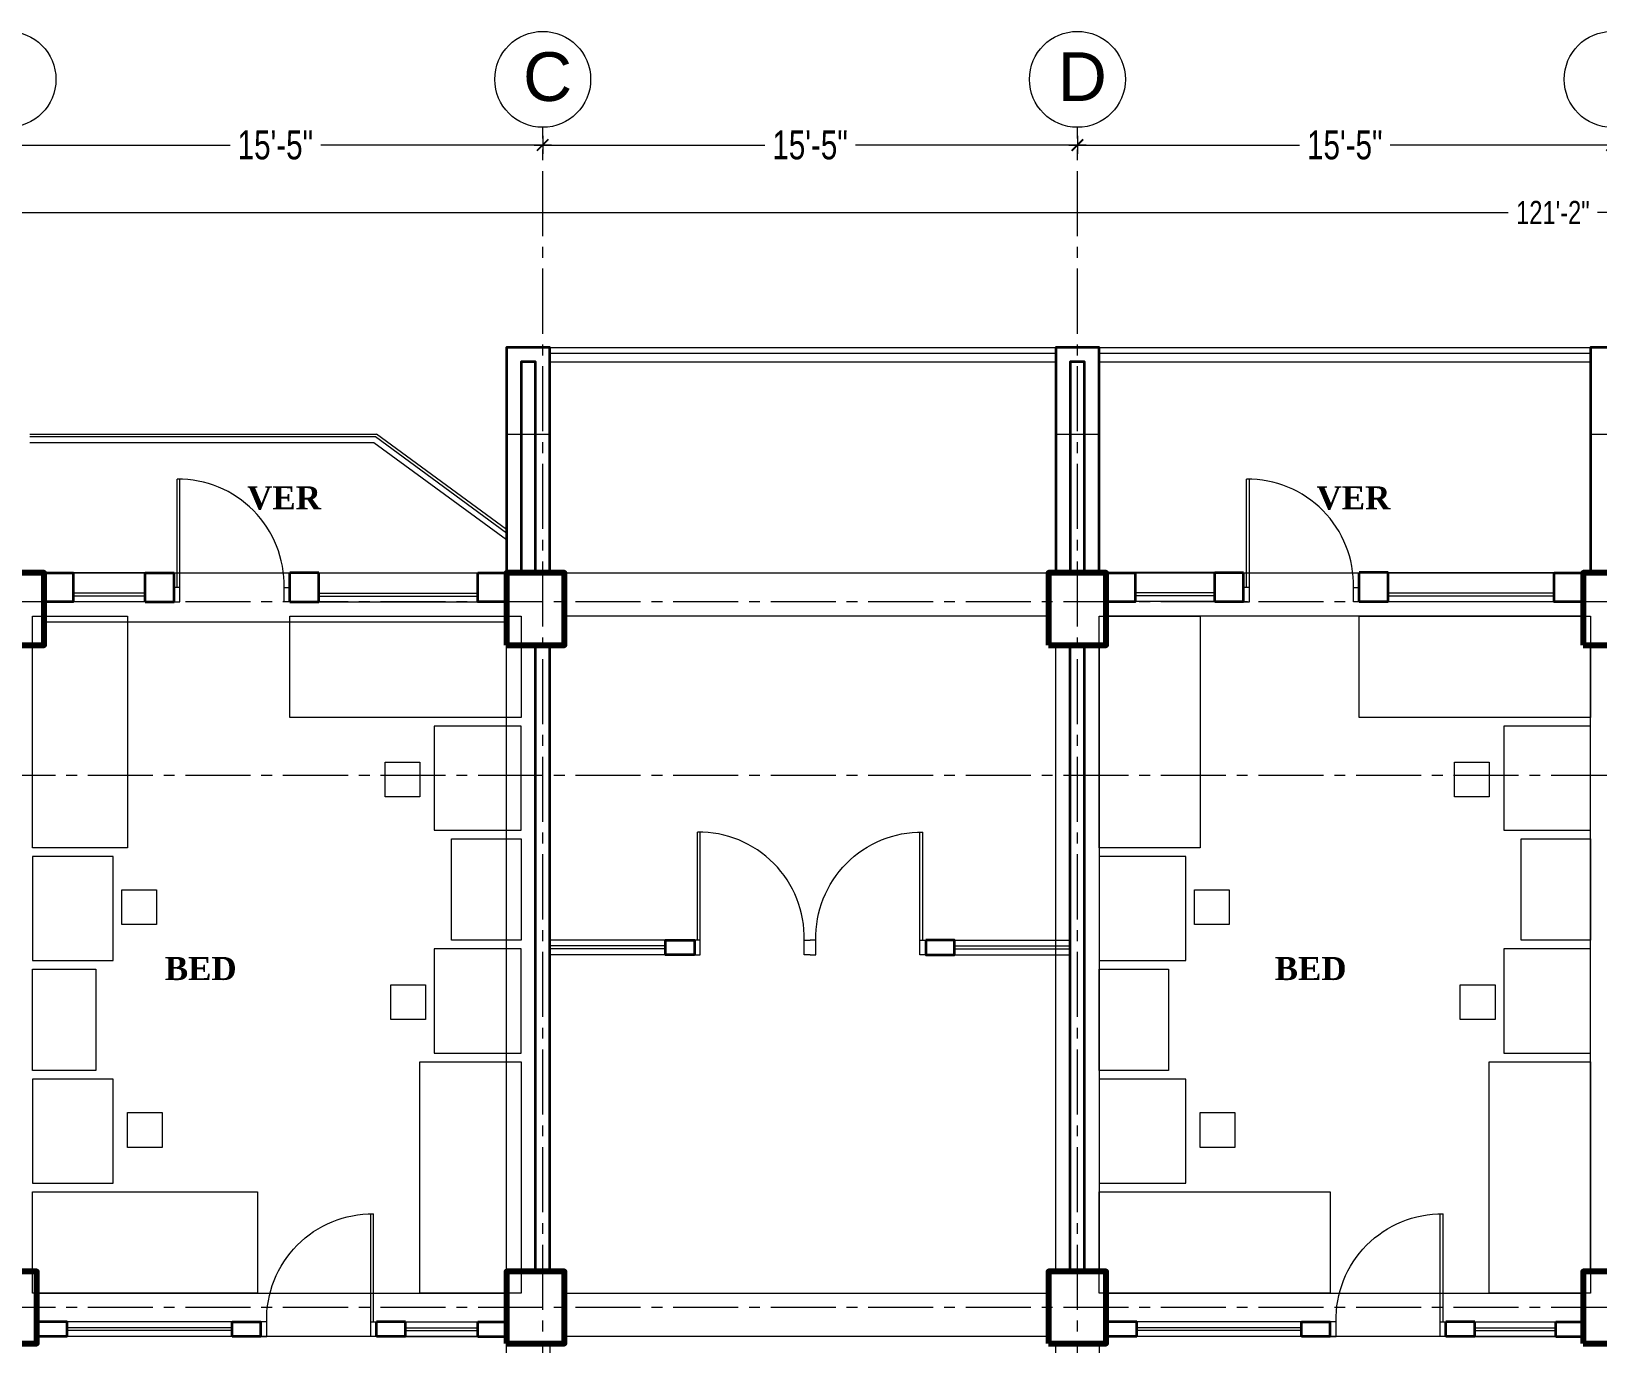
# Model space of a CAD drawing. Header units: feet. Extents: x 25261344 to 25389498, y 30010528 to 30074588.
# Drawn here: x 25374560 to 25375102, y 30072579 to 30073033 of the extents above; entities that cross this region are included whole.
import ezdxf

# ---------------------------------------------------------------- set-up
doc = ezdxf.new("R2010")
doc.units = ezdxf.units.FT
doc.header["$LTSCALE"] = 30
doc.header["$MEASUREMENT"] = 0
doc.header["$PDMODE"] = 32
doc.header["$PDSIZE"] = 15
doc.linetypes.add('CENTER2', pattern=[1.125, 0.75, -0.125, 0.125, -0.125])
doc.layers.get('0').update_dxf_attribs({"lineweight": 5})
for name, color, linetype, lineweight in [('Column', 1, 'Continuous', 80), ('Dim-1', 7, 'Continuous', 9), ('Door', 32, 'Continuous', 5), ('Furnitures', 251, 'Continuous', 9), ('GRADE BEAM', 2, 'Continuous', 20), ('grid text', 252, 'CENTER2', 9), ('line 2', 7, 'Continuous', 13), ('rail', 224, 'Continuous', 9), ('TEXT', 7, 'Continuous', 18), ('WALL', 7, 'Continuous', 35), ('WIN', 142, 'Continuous', 20)]:
    doc.layers.add(name, color=color, linetype=linetype, lineweight=lineweight)
doc.styles.add('RomanS', font='swissl.ttf')
doc.styles.get("Standard").update_dxf_attribs({"font": 'timesbd.ttf'})
doc.styles.add('SWIS_LT', font='swisscl.ttf')
doc.dimstyles.new('dim-02', dxfattribs={"dimtxt": 8, "dimasz": 3, "dimexe": 3, "dimexo": 3, "dimgap": 2, "dimtad": 0, "dimdec": 0, "dimzin": 0, "dimdsep": 46, "dimlunit": 4, "dimtxsty": 'SWIS_LT', "dimblk": 'ARCHTICK', "dimcen": 2, "dimdle": 3, "dimclrd": 256, "dimclre": 256, "dimclrt": 256, "dimadec": 0, "dimazin": 0, "dimtfac": 1, "dimtdec": 0, "dimtix": 1, "dimtmove": 0, "dimatfit": 3, "dimfxl": 0, "dimfrac": 2, "dimtolj": 1, "dimtzin": 1, "dimlwd": -1, "dimarcsym": 0})

# ---------------------------------------------------------------- blocks, each defined once
blk = doc.blocks.new('FG')
at = {"layer": 'Door'}
for p, q in [((-2, -5), (-2, -42.39)), ((-1, -5), (-1, -42.39))]:
    blk.add_line(p, q, dxfattribs=at)
for points in [[(-40, 0), (-38, 0), (-38, -5), (-40, -5)], [(0, 0), (-2, 0), (-2, -5), (0, -5)]]:
    blk.add_lwpolyline(points, dxfattribs=at)
blk.add_arc((-1.44, -5.83), 36.57, 178.7054, 270.6905, dxfattribs=at)
blk = doc.blocks.new('_ArchTick')
at = {"color": 0, "linetype": 'ByBlock', "const_width": 0.15}
blk.add_lwpolyline([(-0.5, -0.5), (0.5, 0.5)], dxfattribs=at)
blk = doc.blocks.new('*D118')
at = {"lineweight": -2}
for p, q in [((25359791.96, 30072996.78), (25359791.96, 30072990.65)), ((25359976.96, 30072996.78), (25359976.96, 30072990.65))]:
    blk.add_line(p, q, dxfattribs=at)
for p, q in [((25359788.96, 30072993.65), (25359868.77, 30072993.65)), ((25359979.96, 30072993.65), (25359900.14, 30072993.65))]:
    blk.add_line(p, q)
at = {"layer": 'Defpoints', "color": 0}
for p in [(25359791.96, 30072999.78), (25359976.96, 30072999.78), (25359976.96, 30072993.65)]:
    blk.add_point(p, dxfattribs=at)
at = {"xscale": 4, "yscale": 4, "zscale": 4, "rotation": 180}
blk.add_blockref('_ArchTick', (25359791.96, 30072993.65), dxfattribs=at)
at = {"xscale": 4, "yscale": 4, "zscale": 4}
blk.add_blockref('_ArchTick', (25359976.96, 30072993.65), dxfattribs=at)
at = {"insert": (25359884.46, 30072993.65), "char_height": 10, "attachment_point": 5, "style": 'SWIS_LT'}
blk.add_mtext('\\A1;15\'-5"', dxfattribs=at)
blk = doc.blocks.new('*D119')
at = {"lineweight": -2}
for p, q in [((25359976.96, 30072996.78), (25359976.96, 30072990.65)), ((25360161.96, 30072996.78), (25360161.96, 30072990.65))]:
    blk.add_line(p, q, dxfattribs=at)
for p, q in [((25359973.96, 30072993.65), (25360053.77, 30072993.65)), ((25360164.96, 30072993.65), (25360085.14, 30072993.65))]:
    blk.add_line(p, q)
at = {"layer": 'Defpoints', "color": 0}
for p in [(25359976.96, 30072999.78), (25360161.96, 30072999.78), (25360161.96, 30072993.65)]:
    blk.add_point(p, dxfattribs=at)
at = {"xscale": 4, "yscale": 4, "zscale": 4, "rotation": 180}
blk.add_blockref('_ArchTick', (25359976.96, 30072993.65), dxfattribs=at)
at = {"xscale": 4, "yscale": 4, "zscale": 4}
blk.add_blockref('_ArchTick', (25360161.96, 30072993.65), dxfattribs=at)
at = {"insert": (25360069.46, 30072993.65), "char_height": 10, "attachment_point": 5, "style": 'SWIS_LT'}
blk.add_mtext('\\A1;15\'-5"', dxfattribs=at)
blk = doc.blocks.new('*D120')
at = {"lineweight": -2}
for p, q in [((25360161.96, 30072996.78), (25360161.96, 30072990.65)), ((25360346.96, 30072996.78), (25360346.96, 30072990.65))]:
    blk.add_line(p, q, dxfattribs=at)
for p, q in [((25360158.96, 30072993.65), (25360238.77, 30072993.65)), ((25360349.96, 30072993.65), (25360270.14, 30072993.65))]:
    blk.add_line(p, q)
at = {"layer": 'Defpoints', "color": 0}
for p in [(25360161.96, 30072999.78), (25360346.96, 30072999.78), (25360346.96, 30072993.65)]:
    blk.add_point(p, dxfattribs=at)
at = {"xscale": 4, "yscale": 4, "zscale": 4, "rotation": 180}
blk.add_blockref('_ArchTick', (25360161.96, 30072993.65), dxfattribs=at)
at = {"xscale": 4, "yscale": 4, "zscale": 4}
blk.add_blockref('_ArchTick', (25360346.96, 30072993.65), dxfattribs=at)
at = {"insert": (25360254.46, 30072993.65), "char_height": 10, "attachment_point": 5, "style": 'SWIS_LT'}
blk.add_mtext('\\A1;15\'-5"', dxfattribs=at)
blk = doc.blocks.new('*D168')
at = {"layer": 'Defpoints', "color": 0}
for p in [(25375813.08, 30072970.34), (25374359.08, 30072893.7), (25375813.08, 30072785.7)]:
    blk.add_point(p, dxfattribs=at)
at = {"layer": 'Dim-1', "lineweight": -2}
for p, q in [((25374359.08, 30072960.34), (25374359.08, 30072973.34)), ((25375813.08, 30072960.34), (25375813.08, 30072973.34))]:
    blk.add_line(p, q, dxfattribs=at)
at = {"layer": 'Dim-1'}
for p, q in [((25374356.08, 30072970.34), (25375070.63, 30072970.34)), ((25375816.08, 30072970.34), (25375101.53, 30072970.34))]:
    blk.add_line(p, q, dxfattribs=at)
at = {"layer": 'Dim-1', "xscale": 3, "yscale": 3, "zscale": 3, "rotation": 180}
blk.add_blockref('_ArchTick', (25374359.08, 30072970.34), dxfattribs=at)
at = {"layer": 'Dim-1', "xscale": 3, "yscale": 3, "zscale": 3}
blk.add_blockref('_ArchTick', (25375813.08, 30072970.34), dxfattribs=at)
at = {"layer": 'Dim-1', "insert": (25375086.08, 30072970.34), "char_height": 8, "attachment_point": 5, "style": 'SWIS_LT'}
blk.add_mtext('\\A1;121\'-2"', dxfattribs=at)
blk = doc.blocks.new('*D169')
at = {"layer": 'Defpoints', "color": 0}
for p in [(25374724.08, 30072923.7), (25374314.73, 30072143.7), (25375099.08, 30072143.7)]:
    blk.add_point(p, dxfattribs=at)
at = {"layer": 'Dim-1'}
for p, q in [((25374314.73, 30072926.7), (25374314.73, 30072540.94)), ((25374314.73, 30072140.7), (25374314.73, 30072526.46))]:
    blk.add_line(p, q, dxfattribs=at)
at = {"layer": 'Dim-1', "lineweight": -2}
for p, q in [((25374324.73, 30072923.7), (25374311.73, 30072923.7)), ((25374324.73, 30072143.7), (25374311.73, 30072143.7))]:
    blk.add_line(p, q, dxfattribs=at)
at = {"layer": 'Dim-1', "xscale": 3, "yscale": 3, "zscale": 3}
for p, rotation in [((25374314.73, 30072923.7), 90), ((25374314.73, 30072143.7), 270)]:
    blk.add_blockref('_ArchTick', p, dxfattribs=dict(at, rotation=rotation))
at = {"layer": 'Dim-1', "insert": (25374314.73, 30072533.7), "char_height": 8, "attachment_point": 5, "rotation": 90, "style": 'SWIS_LT'}
blk.add_mtext("\\A1;65'", dxfattribs=at)
blk = doc.blocks.new('T B')
at = {"layer": 'GRADE BEAM'}
for points in [[(25352618.54, 30069446.57), (25352633.54, 30069446.57), (25352633.54, 30069398.57), (25352618.54, 30069398.57)], [(25352808.54, 30069446.57), (25352823.54, 30069446.57), (25352823.54, 30069398.57), (25352808.54, 30069398.57)], [(25352993.54, 30069446.57), (25353008.54, 30069446.57), (25353008.54, 30069398.57), (25352993.54, 30069398.57)], [(25352618.54, 30069398.57), (25352618.54, 30069381.57), (25352458.54, 30069381.57), (25352458.54, 30069398.57)], [(25352806.04, 30069398.57), (25352806.04, 30069383.57), (25352638.54, 30069383.57), (25352638.54, 30069398.57)], [(25352991.04, 30069398.57), (25352991.04, 30069383.57), (25352826.04, 30069383.57), (25352826.04, 30069398.57)], [(25352618.54, 30069373.57), (25352633.54, 30069373.57), (25352633.54, 30069157.07), (25352618.54, 30069157.07)], [(25352808.54, 30069373.57), (25352823.54, 30069373.57), (25352823.54, 30069157.07), (25352808.54, 30069157.07)], [(25352993.54, 30069373.57), (25353008.54, 30069373.57), (25353008.54, 30069157.07), (25352993.54, 30069157.07)], [(25352618.54, 30069149.57), (25352618.54, 30069134.57), (25352456.04, 30069134.57), (25352456.04, 30069149.57)], [(25352806.04, 30069149.57), (25352806.04, 30069134.57), (25352638.54, 30069134.57), (25352638.54, 30069149.57)], [(25352991.04, 30069149.57), (25352991.04, 30069134.57), (25352826.04, 30069134.57), (25352826.04, 30069149.57)], [(25352618.54, 30069132.07), (25352633.54, 30069132.07), (25352633.54, 30069041.07), (25352618.54, 30069041.07)], [(25352808.54, 30069132.07), (25352823.54, 30069132.07), (25352823.54, 30069041.07), (25352808.54, 30069041.07)]]:
    blk.add_lwpolyline(points, close=True, dxfattribs=at)
blk = doc.blocks.new('COL2')
at = {"layer": 'Column'}
for points in [[(165, -25), (185, -25), (185, 0), (165, 0)], [(345, -25), (365, -25), (365, 0), (345, 0)], [(532.5, -25), (552.5, -25), (552.5, 0), (532.5, 0)], [(717.5, -25), (737.5, -25), (737.5, 0), (717.5, 0)], [(162.5, -266.5), (182.5, -266.5), (182.5, -241.5), (162.5, -241.5)], [(345, -266.5), (365, -266.5), (365, -241.5), (345, -241.5)], [(532.5, -266.5), (552.5, -266.5), (552.5, -241.5), (532.5, -241.5)], [(717.5, -266.5), (737.5, -266.5), (737.5, -241.5), (717.5, -241.5)]]:
    blk.add_lwpolyline(points, close=True, dxfattribs=at)
at = {"layer": 'GRADE BEAM'}
blk.add_blockref('T B', (-25352273.54, -30069398.57), dxfattribs=at)
blk = doc.blocks.new('DGFGSDFG')
at = {"layer": 'grid text'}
for p, q in [((25359976.96, 30072118.41), (25359976.96, 30072999.78)), ((25360161.96, 30072118.41), (25360161.96, 30072999.78)), ((25361090.85, 30072835.7), (25359529.41, 30072835.7)), ((25361090.85, 30072775.7), (25359529.41, 30072775.7)), ((25361090.85, 30072591.7), (25359529.41, 30072591.7))]:
    blk.add_line(p, q, dxfattribs=at)
at = {"layer": 'grid text', "linetype": 'Continuous'}
for centre in [(25359791.96, 30073016.37), (25359976.96, 30073016.37), (25360161.96, 30073016.37), (25360346.96, 30073016.37)]:
    blk.add_circle(centre, 16.59, dxfattribs=at)
at = {"layer": 'grid text', "char_height": 16.842, "attachment_point": 1, "style": 'RomanS'}
for s, insert in [('{\\C256;C}', (25359970.15, 30073025.74)), ('{\\C256;D}', (25360155.15, 30073025.74))]:
    blk.add_mtext_dynamic_manual_height_columns(s, width=25.401, gutter_width=84.21, heights=[32.6], dxfattribs=dict(at, insert=insert))
for base, p1, p2, picture, middle in [((25359976.96, 30072993.65), (25359791.96, 30072999.78), (25359976.96, 30072999.78), '*D118', (25359884.46, 30072993.65)), ((25360161.96, 30072993.65), (25359976.96, 30072999.78), (25360161.96, 30072999.78), '*D119', (25360069.46, 30072993.65)), ((25360346.96, 30072993.65), (25360161.96, 30072999.78), (25360346.96, 30072999.78), '*D120', (25360254.46, 30072993.65))]:
    dim = blk.add_linear_dim(base=base, p1=p1, p2=p2, dimstyle='dim-02', override={"dimtxt": 10, "dimtmove": 1, "dimfxl": 10})
    dim.commit()
    dim.dimension.update_dxf_attribs({"geometry": picture, "text_midpoint": middle})

msp = doc.modelspace()

# ---------------------------------------------------------------- linework, layer by layer
for p, q in [((25374739.08, 30072923.7), (25374914.08, 30072923.7)), ((25374929.08, 30072923.7), (25375099.08, 30072923.7))]:
    msp.add_line(p, q)
at = {"layer": 'Furnitures'}
for points in [[(25374560.08, 30072750.7), (25374560.08, 30072830.7), (25374592.96, 30072830.7), (25374592.96, 30072750.7)], [(25374649.08, 30072830.7), (25374729.08, 30072830.7), (25374729.08, 30072795.7), (25374649.08, 30072795.7)], [(25374929.08, 30072750.7), (25374929.08, 30072830.7), (25374964.08, 30072830.7), (25374964.08, 30072750.7)], [(25375019.08, 30072830.7), (25375099.08, 30072830.7), (25375099.08, 30072795.7), (25375019.08, 30072795.7)], [(25374729.08, 30072792.7), (25374699.08, 30072792.7), (25374699.08, 30072756.7), (25374729.08, 30072756.7)], [(25375099.08, 30072792.7), (25375069.08, 30072792.7), (25375069.08, 30072756.7), (25375099.08, 30072756.7)], [(25374682.06, 30072780.31), (25374694.06, 30072780.31), (25374694.06, 30072768.31), (25374682.06, 30072768.31)], [(25375052.06, 30072780.31), (25375064.06, 30072780.31), (25375064.06, 30072768.31), (25375052.06, 30072768.31)], [(25374729.08, 30072718.7), (25374705.08, 30072718.7), (25374705.08, 30072753.7), (25374729.08, 30072753.7)], [(25375099.08, 30072718.7), (25375075.08, 30072718.7), (25375075.08, 30072753.7), (25375099.08, 30072753.7)], [(25374560.08, 30072711.7), (25374587.96, 30072711.7), (25374587.96, 30072747.7), (25374560.08, 30072747.7)], [(25374929.08, 30072711.7), (25374959.08, 30072711.7), (25374959.08, 30072747.7), (25374929.08, 30072747.7)], [(25374602.97, 30072724.08), (25374590.97, 30072724.08), (25374590.97, 30072736.08), (25374602.97, 30072736.08)], [(25374974.1, 30072724.08), (25374962.1, 30072724.08), (25374962.1, 30072736.08), (25374974.1, 30072736.08)], [(25374729.08, 30072715.7), (25374699.08, 30072715.7), (25374699.08, 30072679.7), (25374729.08, 30072679.7)], [(25375099.08, 30072715.7), (25375069.08, 30072715.7), (25375069.08, 30072679.7), (25375099.08, 30072679.7)], [(25374560.08, 30072708.7), (25374581.96, 30072708.7), (25374581.96, 30072673.7), (25374560.08, 30072673.7)], [(25374560.08, 30072708.7), (25374581.96, 30072708.7), (25374581.96, 30072673.7), (25374560.08, 30072673.7)], [(25374929.08, 30072708.7), (25374953.08, 30072708.7), (25374953.08, 30072673.7), (25374929.08, 30072673.7)], [(25374929.08, 30072708.7), (25374953.08, 30072708.7), (25374953.08, 30072673.7), (25374929.08, 30072673.7)], [(25374684.06, 30072703.31), (25374696.06, 30072703.31), (25374696.06, 30072691.31), (25374684.06, 30072691.31)], [(25375054.06, 30072703.31), (25375066.06, 30072703.31), (25375066.06, 30072691.31), (25375054.06, 30072691.31)], [(25374729.08, 30072676.7), (25374729.08, 30072596.7), (25374694.08, 30072596.7), (25374694.08, 30072676.7)], [(25375099.08, 30072676.7), (25375099.08, 30072596.7), (25375064.08, 30072596.7), (25375064.08, 30072676.7)], [(25374560.08, 30072634.7), (25374587.96, 30072634.7), (25374587.96, 30072670.7), (25374560.08, 30072670.7)], [(25374929.08, 30072634.7), (25374959.08, 30072634.7), (25374959.08, 30072670.7), (25374929.08, 30072670.7)], [(25374604.97, 30072647.08), (25374592.97, 30072647.08), (25374592.97, 30072659.08), (25374604.97, 30072659.08)], [(25374976.09, 30072647.08), (25374964.09, 30072647.08), (25374964.09, 30072659.08), (25374976.09, 30072659.08)], [(25374637.96, 30072596.7), (25374560.08, 30072596.7), (25374560.08, 30072631.7), (25374637.96, 30072631.7)], [(25375009.08, 30072596.7), (25374929.08, 30072596.7), (25374929.08, 30072631.7), (25375009.08, 30072631.7)]]:
    msp.add_lwpolyline(points, close=True, dxfattribs=at)
at = {"layer": 'line 2'}
for p in [(25374559.08, 30072893.7), (25374724.08, 30072860.7)]:
    msp.add_line(p, (25374679.08, 30072893.7), dxfattribs=at)
at = {"layer": 'rail'}
for p, q in [((25374739.08, 30072921.7), (25374914.08, 30072921.7)), ((25374739.08, 30072918.7), (25374914.08, 30072918.7)), ((25374929.08, 30072921.7), (25375099.08, 30072921.7)), ((25374929.08, 30072918.7), (25375099.08, 30072918.7)), ((25374678.78, 30072892.7), (25374559.08, 30072892.7)), ((25374724.08, 30072859.5), (25374678.78, 30072892.7)), ((25374678.18, 30072890.7), (25374559.08, 30072890.7)), ((25374724.08, 30072857.1), (25374678.18, 30072890.7))]:
    msp.add_line(p, q, dxfattribs=at)
at = {"layer": 'WALL', "ltscale": 10}
for p, q in [((25374599.08, 30072845.7), (25374609.08, 30072845.7)), ((25374649.08, 30072835.7), (25374649.08, 30072845.7)), ((25374659.08, 30072845.7), (25374649.08, 30072845.7)), ((25374659.08, 30072835.7), (25374659.08, 30072845.7)), ((25374969.08, 30072845.82), (25374979.08, 30072845.82)), ((25375019.08, 30072835.82), (25375019.08, 30072845.82)), ((25375029.08, 30072845.82), (25375019.08, 30072845.82)), ((25375029.08, 30072835.82), (25375029.08, 30072845.82)), ((25374599.08, 30072835.7), (25374609.08, 30072835.7)), ((25374649.08, 30072835.7), (25374659.08, 30072835.7)), ((25374969.08, 30072835.82), (25374979.08, 30072835.82)), ((25375019.08, 30072835.82), (25375029.08, 30072835.82)), ((25374734.08, 30072604.2), (25374734.08, 30072820.7)), ((25374739.08, 30072604.2), (25374739.08, 30072820.7)), ((25374919.08, 30072604.2), (25374919.08, 30072820.7)), ((25374924.08, 30072604.2), (25374924.08, 30072820.7)), ((25374572.08, 30072586.7), (25374561.58, 30072586.7)), ((25374572.08, 30072581.7), (25374572.08, 30072586.7)), ((25374629.08, 30072581.7), (25374629.08, 30072586.7)), ((25374629.08, 30072586.7), (25374639.08, 30072586.7)), ((25374639.08, 30072581.7), (25374639.08, 30072586.7)), ((25374689.08, 30072586.7), (25374679.08, 30072586.7)), ((25374714.08, 30072586.7), (25374724.08, 30072586.7)), ((25374942.08, 30072586.7), (25374931.58, 30072586.7)), ((25374942.08, 30072581.7), (25374942.08, 30072586.7)), ((25374999.08, 30072581.7), (25374999.08, 30072586.7)), ((25374999.08, 30072586.7), (25375009.08, 30072586.7)), ((25375009.08, 30072581.7), (25375009.08, 30072586.7)), ((25375059.08, 30072586.7), (25375049.08, 30072586.7)), ((25375087.08, 30072586.7), (25375096.58, 30072586.7)), ((25374572.08, 30072581.7), (25374561.58, 30072581.7)), ((25374639.08, 30072581.7), (25374629.08, 30072581.7)), ((25374689.08, 30072581.7), (25374679.08, 30072581.7)), ((25374714.08, 30072581.7), (25374724.08, 30072581.7)), ((25374942.08, 30072581.7), (25374931.58, 30072581.7)), ((25375009.08, 30072581.7), (25374999.08, 30072581.7)), ((25375059.08, 30072581.7), (25375049.08, 30072581.7)), ((25375087.08, 30072581.7), (25375096.58, 30072581.7))]:
    msp.add_line(p, q, dxfattribs=at)
for points in [[(25374739.08, 30072845.7), (25374739.08, 30072923.7), (25374724.08, 30072923.7), (25374724.08, 30072845.7)], [(25374734.08, 30072845.7), (25374734.08, 30072918.7), (25374729.08, 30072918.7), (25374729.08, 30072845.7)], [(25374929.08, 30072845.7), (25374929.08, 30072923.7), (25374914.08, 30072923.7), (25374914.08, 30072845.7)], [(25374924.08, 30072845.7), (25374924.08, 30072918.7), (25374919.08, 30072918.7), (25374919.08, 30072845.7)], [(25375114.08, 30072845.7), (25375114.08, 30072923.7), (25375099.08, 30072923.7), (25375099.08, 30072845.7)], [(25374599.08, 30072835.7), (25374599.08, 30072845.7)], [(25374609.08, 30072835.7), (25374609.08, 30072845.7)], [(25374969.08, 30072835.82), (25374969.08, 30072845.82)], [(25374979.08, 30072835.82), (25374979.08, 30072845.82)], [(25374679.08, 30072581.7), (25374679.08, 30072586.7)], [(25374689.08, 30072581.7), (25374689.08, 30072586.7)], [(25374714.08, 30072581.7), (25374714.08, 30072586.7)], [(25375049.08, 30072581.7), (25375049.08, 30072586.7)], [(25375059.08, 30072581.7), (25375059.08, 30072586.7)], [(25375087.08, 30072581.7), (25375087.08, 30072586.7)]]:
    msp.add_lwpolyline(points, dxfattribs=at)
for points in [[(25374564.08, 30072845.7), (25374574.08, 30072845.7), (25374574.08, 30072835.7), (25374564.08, 30072835.7)], [(25374714.08, 30072845.7), (25374724.08, 30072845.7), (25374724.08, 30072835.7), (25374714.08, 30072835.7)], [(25374931.58, 30072845.7), (25374941.58, 30072845.7), (25374941.58, 30072835.7), (25374931.58, 30072835.7)], [(25375086.58, 30072845.7), (25375096.58, 30072845.7), (25375096.58, 30072835.7), (25375086.58, 30072835.7)], [(25374789.08, 30072713.7), (25374779.08, 30072713.7), (25374779.08, 30072718.7), (25374789.08, 30072718.7)], [(25374869.08, 30072718.7), (25374869.08, 30072713.7), (25374879.08, 30072713.7), (25374879.08, 30072718.7)]]:
    msp.add_lwpolyline(points, close=True, dxfattribs=at)
at = {"layer": 'WIN'}
for p, q in [((25374599.08, 30072845.7), (25374569.08, 30072845.7)), ((25374659.08, 30072845.7), (25374719.08, 30072845.7)), ((25374969.08, 30072845.82), (25374939.08, 30072845.82)), ((25375029.08, 30072845.82), (25375089.08, 30072845.82)), ((25374599.08, 30072838.7), (25374574.08, 30072838.7)), ((25374599.08, 30072837.7), (25374574.08, 30072837.7)), ((25374659.08, 30072838.7), (25374714.08, 30072838.7)), ((25374659.08, 30072837.7), (25374714.08, 30072837.7)), ((25374969.08, 30072838.82), (25374941.58, 30072838.82)), ((25374969.08, 30072837.82), (25374941.58, 30072837.82)), ((25375029.08, 30072838.82), (25375086.58, 30072838.82)), ((25375029.08, 30072837.82), (25375086.58, 30072837.82)), ((25374599.08, 30072835.7), (25374569.08, 30072835.7)), ((25374659.08, 30072835.7), (25374719.08, 30072835.7)), ((25374969.08, 30072835.82), (25374939.08, 30072835.82)), ((25375029.08, 30072835.82), (25375089.08, 30072835.82)), ((25374779.08, 30072718.7), (25374739.08, 30072718.7)), ((25374879.08, 30072718.7), (25374919.08, 30072718.7)), ((25374779.08, 30072716.7), (25374739.08, 30072716.7)), ((25374779.08, 30072715.7), (25374739.08, 30072715.7)), ((25374779.08, 30072713.7), (25374739.08, 30072713.7)), ((25374879.08, 30072716.7), (25374919.08, 30072716.7)), ((25374879.08, 30072715.7), (25374919.08, 30072715.7)), ((25374879.08, 30072713.7), (25374919.08, 30072713.7)), ((25374629.08, 30072586.7), (25374572.08, 30072586.7)), ((25374629.08, 30072584.7), (25374572.08, 30072584.7)), ((25374629.08, 30072583.7), (25374572.08, 30072583.7)), ((25374689.08, 30072586.7), (25374714.08, 30072586.7)), ((25374689.08, 30072584.7), (25374714.08, 30072584.7)), ((25374689.08, 30072583.7), (25374714.08, 30072583.7)), ((25374999.08, 30072586.7), (25374942.08, 30072586.7)), ((25374999.08, 30072584.7), (25374942.08, 30072584.7)), ((25374999.08, 30072583.7), (25374942.08, 30072583.7)), ((25375059.08, 30072586.7), (25375087.08, 30072586.7)), ((25375059.08, 30072584.7), (25375087.08, 30072584.7)), ((25375059.08, 30072583.7), (25375087.08, 30072583.7)), ((25374629.08, 30072581.7), (25374572.08, 30072581.7)), ((25374689.08, 30072581.7), (25374714.08, 30072581.7)), ((25374999.08, 30072581.7), (25374942.08, 30072581.7)), ((25375059.08, 30072581.7), (25375087.08, 30072581.7))]:
    msp.add_line(p, q, dxfattribs=at)

# ---------------------------------------------------------------- block references
msp.add_blockref('DGFGSDFG', (14759.62, 0))
at = {"layer": 'Dim-1'}
msp.add_blockref('COL2', (25374379.08, 30072845.7), dxfattribs=at)
at = {"layer": 'Door', "color": 2, "rotation": 180}
for p in [(25374609.08, 30072835.7), (25374979.08, 30072835.7), (25374789.08, 30072713.7)]:
    msp.add_blockref('FG', p, dxfattribs=at)
at = {"layer": 'Door', "color": 2, "xscale": -1, "rotation": 180}
for p in [(25374869.08, 30072713.7), (25374679.08, 30072581.7), (25375049.08, 30072581.7)]:
    msp.add_blockref('FG', p, dxfattribs=at)

# ---------------------------------------------------------------- texts
at = {"layer": 'TEXT', "ltscale": 10, "char_height": 8, "width": 179.7812, "attachment_point": 7}
for s, insert in [('VER', (25374634.32, 30072867.49)), ('VER', (25375004.32, 30072867.49)), ('BED', (25374605.85, 30072704.87)), ('BED', (25374989.84, 30072704.87))]:
    msp.add_mtext(s, dxfattribs=dict(at, insert=insert))

# ---------------------------------------------------------------- dimensions: what is measured, and where the dimension line sits
at = {"layer": 'Dim-1'}
dim = msp.add_linear_dim(base=(25375813.08, 30072970.34), p1=(25374359.08, 30072893.7), p2=(25375813.08, 30072785.7), dimstyle='dim-02', override={"dimtxt": 8, "dimfxl": 10}, dxfattribs=at)
dim.commit()
dim.dimension.update_dxf_attribs({"geometry": '*D168', "text_midpoint": (25375086.08, 30072970.34)})
dim = msp.add_linear_dim(base=(25374314.73, 30072143.7), p1=(25374724.08, 30072923.7), p2=(25375099.08, 30072143.7), angle=90, dimstyle='dim-02', override={"dimtxt": 8, "dimfxl": 10}, dxfattribs=at)
dim.commit()
dim.dimension.update_dxf_attribs({"geometry": '*D169', "text_midpoint": (25374314.73, 30072533.7)})

doc.saveas('drawing.dxf')
